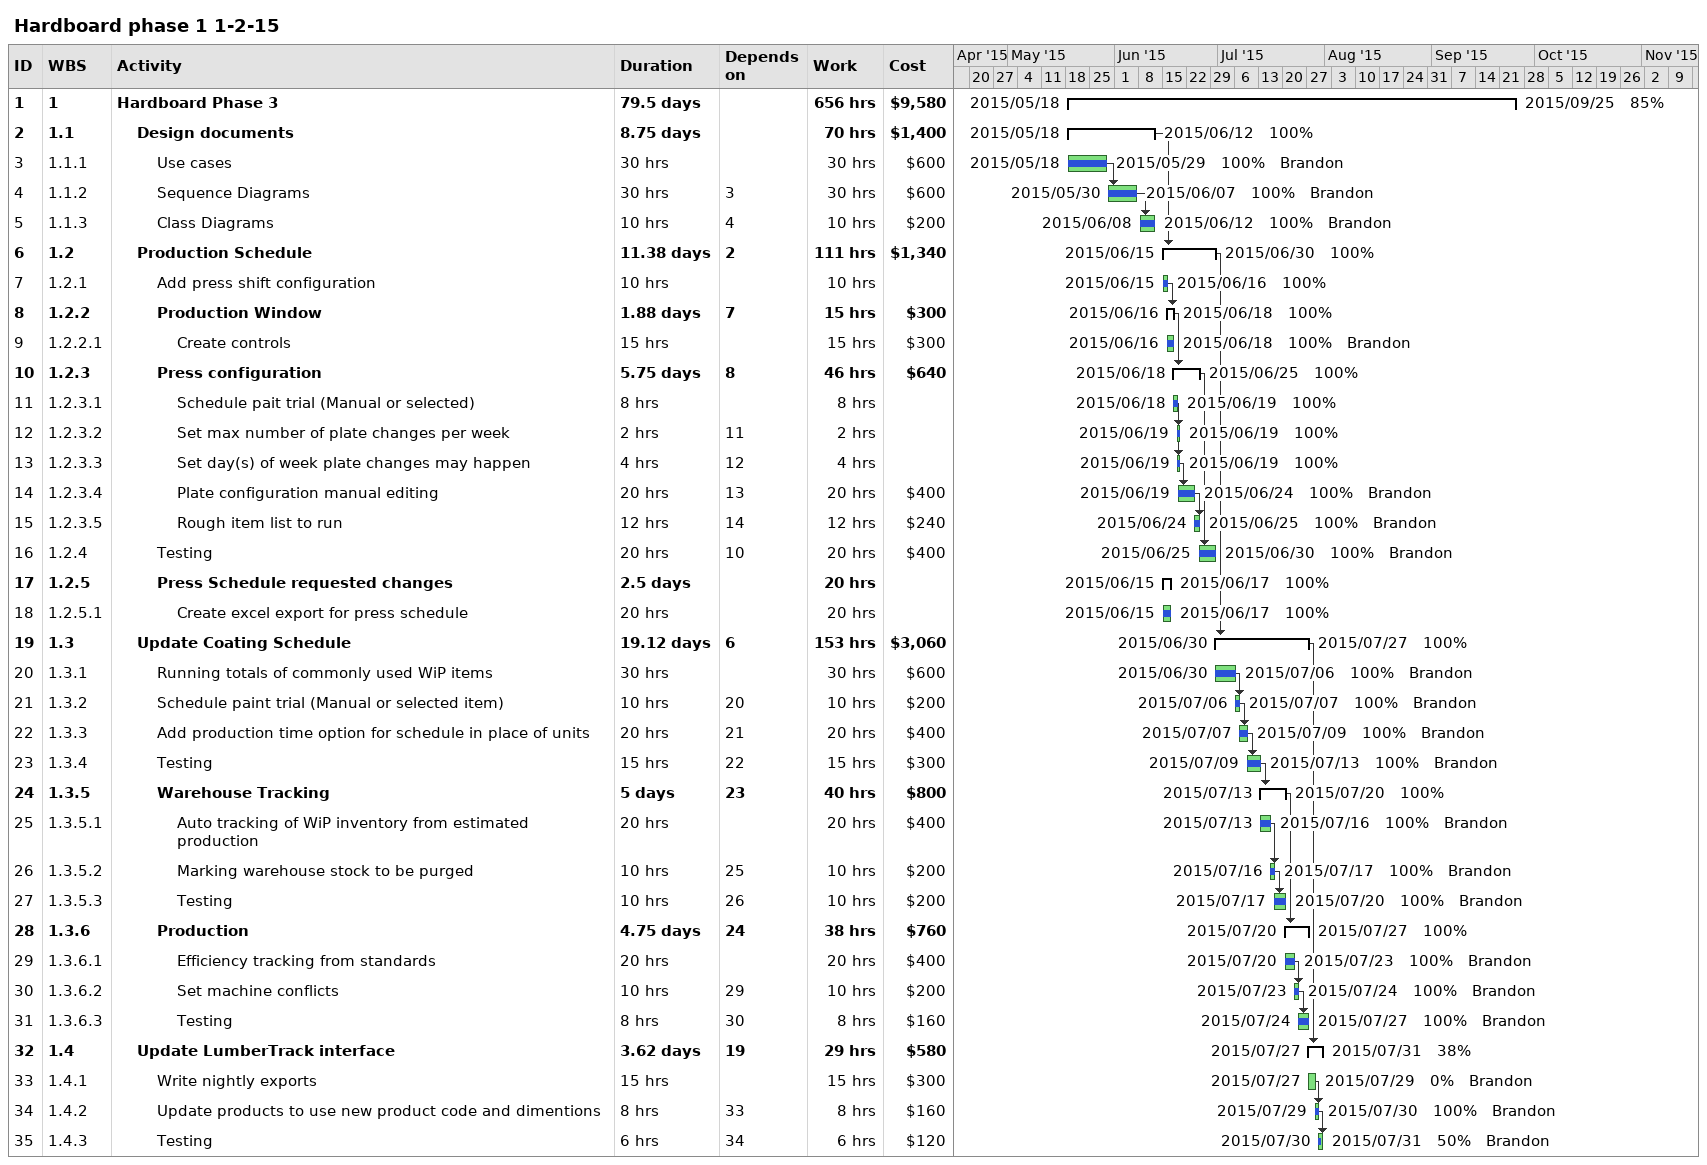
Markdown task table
Hardboard phase 1 1-2-15

| ID | WBS | Task | Duration | Start | Finish | Predecessors | Resources | % complete | Work (h) | Cost ($) |
|---|---|---|---|---|---|---|---|---|---|---|
| 1 | 1 | **Hardboard Phase 3** | 79.5d | 2015-05-18 | 2015-09-25 |  |  | 85 | 656 | 9580 |
| 2 | 1.1 | **Design documents** | 8.75d | 2015-05-18 | 2015-06-12 |  |  | 100 | 70 | 1400 |
| 3 | 1.1.1 | Use cases | 30h | 2015-05-18 | 2015-05-29 |  | Brandon | 100 | 30 | 600 |
| 4 | 1.1.2 | Sequence Diagrams | 30h | 2015-05-30 | 2015-06-07 | 3 | Brandon | 100 | 30 | 600 |
| 5 | 1.1.3 | Class Diagrams | 10h | 2015-06-08 | 2015-06-12 | 4 | Brandon | 100 | 10 | 200 |
| 6 | 1.2 | **Production Schedule** | 11.38d | 2015-06-15 | 2015-06-30 | 2 |  | 100 | 111 | 1340 |
| 7 | 1.2.1 | Add press shift configuration | 10h | 2015-06-15 | 2015-06-16 |  |  | 100 | 10 |  |
| 8 | 1.2.2 | **Production Window** | 1.88d | 2015-06-16 | 2015-06-18 | 7 |  | 100 | 15 | 300 |
| 9 | 1.2.2.1 | Create controls | 15h | 2015-06-16 | 2015-06-18 |  | Brandon | 100 | 15 | 300 |
| 10 | 1.2.3 | **Press configuration** | 5.75d | 2015-06-18 | 2015-06-25 | 8 |  | 100 | 46 | 640 |
| 11 | 1.2.3.1 | Schedule pait trial (Manual or selected) | 8h | 2015-06-18 | 2015-06-19 |  |  | 100 | 8 |  |
| 12 | 1.2.3.2 | Set max number of plate changes per week | 2h | 2015-06-19 | 2015-06-19 | 11 |  | 100 | 2 |  |
| 13 | 1.2.3.3 | Set day(s) of week plate changes may happen | 4h | 2015-06-19 | 2015-06-19 | 12 |  | 100 | 4 |  |
| 14 | 1.2.3.4 | Plate configuration manual editing | 20h | 2015-06-19 | 2015-06-24 | 13 | Brandon | 100 | 20 | 400 |
| 15 | 1.2.3.5 | Rough item list to run | 12h | 2015-06-24 | 2015-06-25 | 14 | Brandon | 100 | 12 | 240 |
| 16 | 1.2.4 | Testing | 20h | 2015-06-25 | 2015-06-30 | 10 | Brandon | 100 | 20 | 400 |
| 17 | 1.2.5 | **Press Schedule requested changes** | 2.5d | 2015-06-15 | 2015-06-17 |  |  | 100 | 20 |  |
| 18 | 1.2.5.1 | Create excel export for press schedule | 20h | 2015-06-15 | 2015-06-17 |  |  | 100 | 20 |  |
| 19 | 1.3 | **Update Coating Schedule** | 19.12d | 2015-06-30 | 2015-07-27 | 6 |  | 100 | 153 | 3060 |
| 20 | 1.3.1 | Running totals of commonly used WiP items | 30h | 2015-06-30 | 2015-07-06 |  | Brandon | 100 | 30 | 600 |
| 21 | 1.3.2 | Schedule paint trial (Manual or selected item) | 10h | 2015-07-06 | 2015-07-07 | 20 | Brandon | 100 | 10 | 200 |
| 22 | 1.3.3 | Add production time option for schedule in place of units | 20h | 2015-07-07 | 2015-07-09 | 21 | Brandon | 100 | 20 | 400 |
| 23 | 1.3.4 | Testing | 15h | 2015-07-09 | 2015-07-13 | 22 | Brandon | 100 | 15 | 300 |
| 24 | 1.3.5 | **Warehouse Tracking** | 5d | 2015-07-13 | 2015-07-20 | 23 |  | 100 | 40 | 800 |
| 25 | 1.3.5.1 | Auto tracking of WiP inventory from estimated production | 20h | 2015-07-13 | 2015-07-16 |  | Brandon | 100 | 20 | 400 |
| 26 | 1.3.5.2 | Marking warehouse stock to be purged | 10h | 2015-07-16 | 2015-07-17 | 25 | Brandon | 100 | 10 | 200 |
| 27 | 1.3.5.3 | Testing | 10h | 2015-07-17 | 2015-07-20 | 26 | Brandon | 100 | 10 | 200 |
| 28 | 1.3.6 | **Production** | 4.75d | 2015-07-20 | 2015-07-27 | 24 |  | 100 | 38 | 760 |
| 29 | 1.3.6.1 | Efficiency tracking from standards | 20h | 2015-07-20 | 2015-07-23 |  | Brandon | 100 | 20 | 400 |
| 30 | 1.3.6.2 | Set machine conflicts | 10h | 2015-07-23 | 2015-07-24 | 29 | Brandon | 100 | 10 | 200 |
| 31 | 1.3.6.3 | Testing | 8h | 2015-07-24 | 2015-07-27 | 30 | Brandon | 100 | 8 | 160 |
| 32 | 1.4 | **Update LumberTrack interface** | 3.62d | 2015-07-27 | 2015-07-31 | 19 |  | 38 | 29 | 580 |
| 33 | 1.4.1 | Write nightly exports | 15h | 2015-07-27 | 2015-07-29 |  | Brandon | 0 | 15 | 300 |
| 34 | 1.4.2 | Update products to use new product code and dimentions | 8h | 2015-07-29 | 2015-07-30 | 33 | Brandon | 100 | 8 | 160 |
| 35 | 1.4.3 | Testing | 6h | 2015-07-30 | 2015-07-31 | 34 | Brandon | 50 | 6 | 120 |
